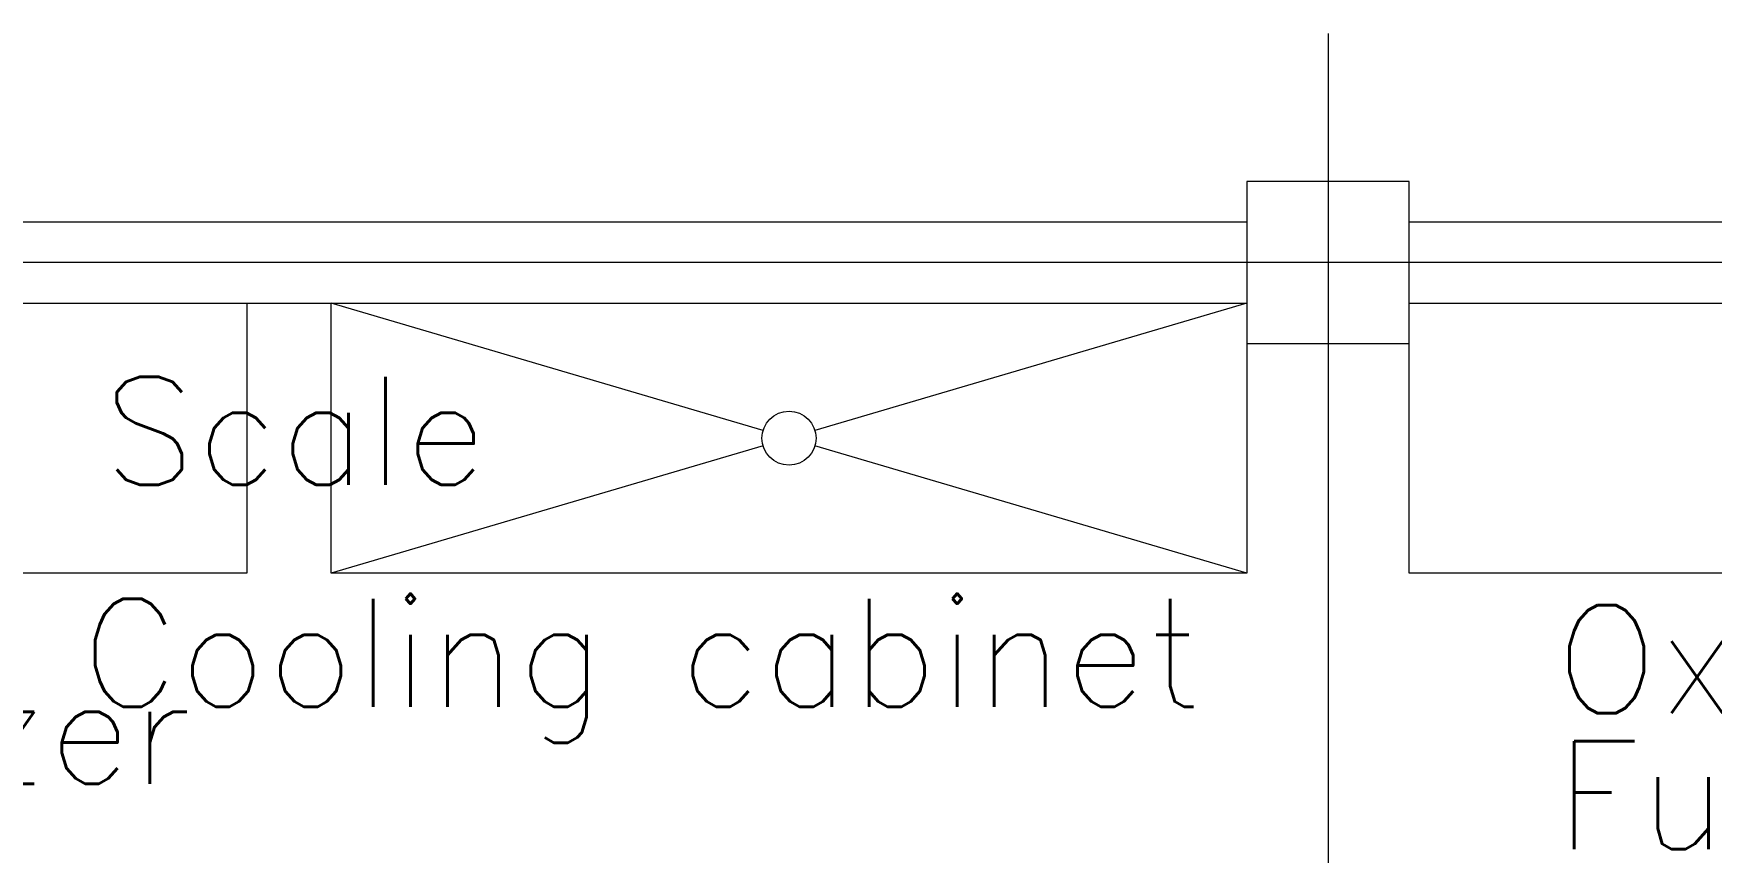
# Model space of a CAD drawing. Extents: x -59767 to 1106559, y -1290 to 1129522.
# Drawn here: x 111419 to 117627, y 300912 to 303942 of the extents above; entities that cross this region are included whole.
import ezdxf

# ---------------------------------------------------------------- set-up
doc = ezdxf.new("R2010")
doc.units = 0
doc.linetypes.add('CENTER', pattern=[2, 1.25, -0.25, 0.25, -0.25])
for name, color, linetype, lineweight in [('COLUMN', 2, 'CONTINUOUS', 9), ('TEXT', 3, 'CONTINUOUS', 9), ('WALL_300', 7, 'CONTINUOUS', 9), ('중간선', 5, 'CONTINUOUS', 9), ('중심선', 1, 'CENTER', 9)]:
    doc.layers.add(name, color=color, linetype=linetype, lineweight=lineweight)
doc.styles.get("Standard").update_dxf_attribs({"font": 'romans.shx', "bigfont": 'whtgtxt.shx'})

# ---------------------------------------------------------------- blocks, each defined once
blk = doc.blocks.new('column600')
at = {"layer": 'COLUMN', "linetype": 'Continuous'}
blk.add_lwpolyline([(-300, -300), (300, -300), (300, 300), (-300, 300)], close=True, dxfattribs=at)

msp = doc.modelspace()

# ---------------------------------------------------------------- linework, layer by layer
at = {"layer": 'WALL_300', "linetype": 'Continuous', "lineweight": 9}
for p, q in [((110508.2, 303244.9), (115908.2, 303244.9)), ((116508.2, 303244.9), (121908.2, 303244.9)), ((110508.2, 302944.9), (115908.2, 302944.9)), ((116508.2, 302944.9), (121908.2, 302944.9))]:
    msp.add_line(p, q, dxfattribs=at)
at = {"layer": '중간선'}
for p, q in [((114117.9, 302473.1), (112519.5, 302944.8)), ((115908.2, 302944.8), (114309.7, 302473.1)), ((114117.9, 302416.6), (112519.5, 301944.9)), ((115908.2, 301944.9), (114309.7, 302416.6))]:
    msp.add_line(p, q, dxfattribs=at)
for points in [[(112208.2, 301944.9), (110508.2, 301944.9), (110508.2, 302944.9), (112208.2, 302944.9)], [(115908.2, 301944.9), (112519.5, 301944.9), (112519.5, 302944.9), (115908.2, 302944.9)], [(118208.2, 301944.9), (116508.2, 301944.9), (116508.2, 302944.9), (118208.2, 302944.9)]]:
    msp.add_lwpolyline(points, close=True, dxfattribs=at)
msp.add_circle((114213.8, 302444.8), 100, dxfattribs=at)
at = {"layer": '중심선'}
for p, q in [((116208.2, 303942.2), (116208.2, 267094.9)), ((154858.2, 303094.9), (62208.2, 303094.9))]:
    msp.add_line(p, q, dxfattribs=at)

# ---------------------------------------------------------------- block references
at = {"layer": 'COLUMN', "linetype": 'Continuous'}
msp.add_blockref('column600', (116208.2, 303094.9), dxfattribs=at)

# ---------------------------------------------------------------- texts
at = {"layer": 'TEXT', "lineweight": 9}
for s, p in [('Weighing Scale', (109103.7, 302272.2)), ('Cooling cabinet', (111595.5, 301450.9)), ('Oxidation', (117050.7, 301427.2)), ('Sieving units & Homgenizer', (104460.3, 301166)), ('Furnace', (117050.7, 300924.2))]:
    msp.add_text(s, height=400, dxfattribs=at).set_placement(p)

doc.saveas('drawing.dxf')
